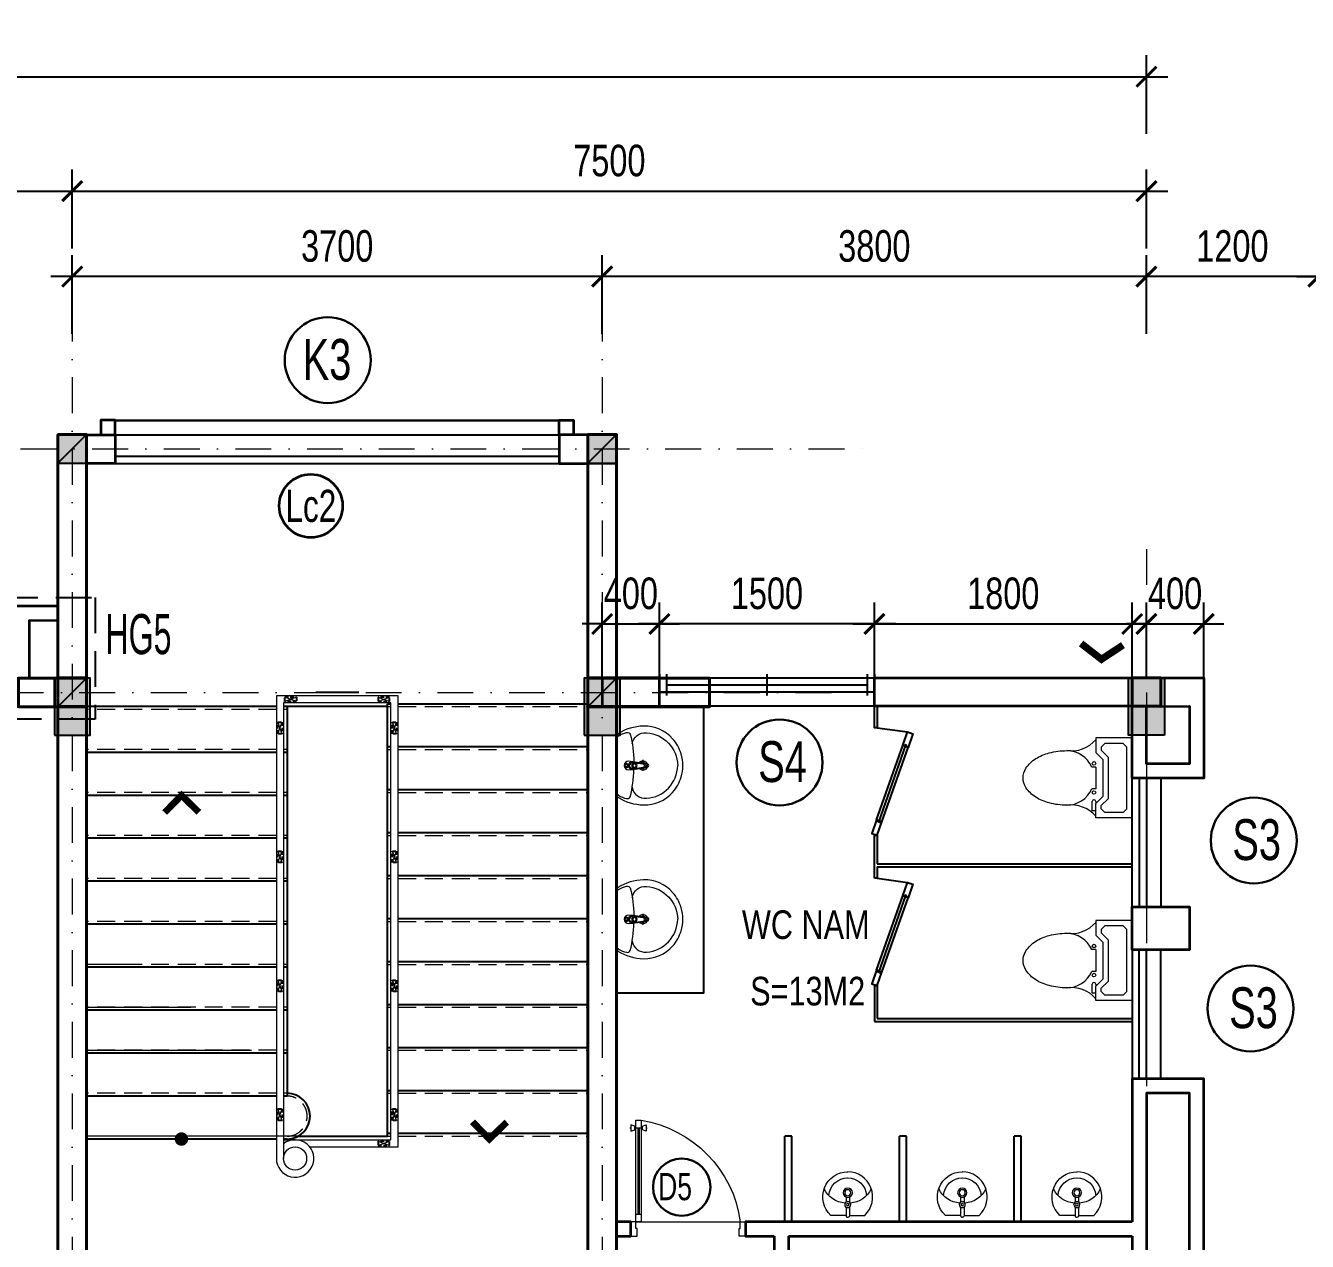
# Model space of a CAD drawing. Header units: millimetres. Extents: x -100655 to 42859, y -1392335 to 17856.
# Drawn here: x 29325 to 38273, y 9366 to 17856 of the extents above; entities that cross this region are included whole.
import ezdxf
from ezdxf.enums import TextEntityAlignment as Align

# ---------------------------------------------------------------- set-up
doc = ezdxf.new("R2010")
doc.units = ezdxf.units.MM
doc.header["$MEASUREMENT"] = 0
doc.linetypes.add('DASHDOT', pattern=[1, 0.5, -0.25, 0, -0.25])
doc.linetypes.add('HIDDEN', pattern=[0.375, 0.25, -0.125])
for name, color, linetype, lineweight in [('A-Door', 8, 'Continuous', 13), ('Chu thich-0.25', 21, 'Continuous', 35), ('Hatch Nhat-0.15', 8, 'Continuous', 9), ('Hatch-0.1', 8, 'Continuous', 13), ('kata_dim', 7, 'Continuous', 15), ('N THAY 0.25', 140, 'Continuous', 25), ('NET THAY', 7, 'Continuous', 20), ('S3', 2, 'Continuous', 25), ('S5', 1, 'Continuous', 35), ('Text-02', 7, 'Continuous', 25), ('Thiet-bi', 171, 'Continuous', 9), ('TRUC', 65, 'DASHDOT', 9), ('TUONG', 4, 'Continuous', 40), ('Vat lieu', 245, 'Continuous', 9)]:
    doc.layers.add(name, color=color, linetype=linetype, lineweight=lineweight)
for name, color, linetype in [('COT', 1, 'Continuous'), ('CUA-SO', 8, 'Continuous'), ('DIM', 7, 'Continuous'), ('GHICHU', 7, 'Continuous'), ('hat', 7, 'Continuous'), ('LAYERMANH', 8, 'Continuous'), ('NET MO', 254, 'Continuous'), ('Net-02', 8, 'Continuous'), ('NET03', 2, 'Continuous'), ('TBI', 3, 'Continuous')]:
    doc.layers.add(name, color=color, linetype=linetype)
doc.styles.add('CHU KT (APTIMA)', font='', dxfattribs={"width": 0.7})
doc.styles.add('HELVE-Re', font='')
doc.styles.add('VNI-A', font='', dxfattribs={"width": 0.8})
doc.styles.add('VNI-HELVE', font='', dxfattribs={"height": 200})
doc.styles.add('VNI-Helve-Condense', font='', dxfattribs={"width": 0.9, "height": 220})
doc.styles.get('CHU KT (APTIMA)').set_extended_font_data('VNI-Aptima')
doc.styles.get('HELVE-Re').set_extended_font_data('VNI-Helve')
doc.styles.get('VNI-A').set_extended_font_data('VNI-Avo')
doc.styles.get('VNI-HELVE').set_extended_font_data('VNI-Helve-Condense')
doc.styles.get('VNI-Helve-Condense').set_extended_font_data('VNI-Helve-Condense')
doc.dimstyles.new('Copy of D100', dxfattribs={"dimscale": 0, "dimtxt": 220, "dimasz": 140, "dimexe": 150, "dimexo": 0, "dimgap": 100, "dimtad": 1, "dimdec": 0, "dimzin": 0, "dimdsep": 46, "dimtxsty": 'VNI-Helve-Condense', "dimblk": 'ARCHTICK', "dimcen": 0.09, "dimdle": 150, "dimclrd": 35, "dimclre": 35, "dimclrt": 2, "dimadec": 0, "dimazin": 0, "dimtfac": 1, "dimtdec": 0, "dimtix": 1, "dimtmove": 2, "dimatfit": 3, "dimldrblk": 'ARCHTICK', "dimfxl": 1, "dimtolj": 1, "dimtzin": 0, "dimarcsym": 1})

# ---------------------------------------------------------------- blocks, each defined once
blk = doc.blocks.new('cot')
at = {"layer": 'COT', "linetype": 'ByBlock'}
h = blk.add_hatch(color=256, dxfattribs=at)
h.dxf.hatch_style = 1
h.paths.add_polyline_path([(1677596.1, -854405.3), (1677396.1, -854405.3), (1677396.1, -854605.3), (1677596.1, -854605.3)])
blk.add_lwpolyline([(1677396.1, -854405.3), (1677596.1, -854405.3), (1677596.1, -854605.3), (1677396.1, -854605.3)], close=True, dxfattribs=at)
blk = doc.blocks.new('NUOC0')
for p, q in [((279.4, 0), (-279.4, 0)), ((-279.4, 0), (-279.4, -254)), ((-215.9, -38.1), (-241.3, -63.5)), ((-241.3, -63.5), (-241.3, -190.5)), ((215.9, -38.1), (-215.9, -38.1)), ((241.3, -63.5), (215.9, -38.1)), ((241.3, -63.5), (241.3, -190.5)), ((279.4, 0), (279.4, -254)), ((-142.8, -165.1), (-193.6, -215.9)), ((142.8, -165.1), (-142.8, -165.1)), ((142.8, -165.1), (193.6, -215.9)), ((-279.4, -254), (-177.8, -254)), ((-241.3, -190.5), (-215.9, -215.9)), ((-215.9, -215.9), (-193.6, -215.9)), ((-127, -203.2), (-177.8, -254)), ((127, -203.2), (-127, -203.2)), ((-76.2, -254), (76.2, -254)), ((-76.2, -254), (-76.2, -282.6)), ((76.2, -254), (76.2, -282.6)), ((127, -203.2), (177.8, -254)), ((165.1, -254), (177.8, -254)), ((279.4, -254), (177.8, -254)), ((215.9, -215.9), (193.6, -215.9)), ((215.9, -215.9), (241.3, -190.5)), ((228.6, -254), (228.6, -279.4)), ((228.6, -279.4), (165.1, -279.4))]:
    blk.add_line(p, q)
blk.add_lwpolyline([(190.5, -457.2, -0.063415), (175, -579, -0.076468), (134.7, -672.7, -0.107136), (67.6, -741.6, -0.147373), (0, -762, -0.147373), (-67.6, -741.6, -0.107136), (-134.7, -672.7, -0.076468), (-175, -579, -0.063415), (-190.5, -457.2, -0.063415)], format="xyb")
for centre in [(-101.6, -266.7), (101.6, -266.7)]:
    blk.add_circle(centre, 12.7)
for centre, radius, start, end in [((-416.9, -426.2), 228.5, 352.20108, 48.91101), ((165.1, -266.7), 12.7, 90, 270), ((416.9, -426.2), 228.5, 131.08899, 187.79892), ((0, -457.2), 190.5, 113.57818, 180), ((0, -457.2), 190.5, 0, 66.42182)]:
    blk.add_arc(centre, radius, start, end)
blk = doc.blocks.new('A$C3D6C2CD6')
at = {"layer": 'NET MO'}
for p, q in [((0, 249.1), (29.3, 37.7)), ((658.7, 238), (120.8, 48.7)), ((642.7, 253.6), (123.6, 70.9)), ((655.9, 215.9), (136.9, 33.2))]:
    blk.add_line(p, q, dxfattribs=at)
for points in [[(647.6, 239.4), (642.7, 253.6), (737, 286.8), (750.3, 249.1), (655.9, 215.9), (651, 230), (660.4, 233.3), (657.1, 242.8), (647.6, 239.4)], [(128.6, 56.8), (123.6, 70.9), (29.3, 37.7), (42.5, 0), (136.9, 33.2), (131.9, 47.3), (122.5, 44), (119.1, 53.5), (128.6, 56.8)]]:
    blk.add_lwpolyline(points, dxfattribs=at)
blk = doc.blocks.new('dnb')
at = {"layer": 'Vat lieu', "linetype": 'Continuous'}
for points in [[(-11.9, -71.5), (-11.9, -9.7, -0.414214), (-2.2, 0), (0, 0)], [(11.9, -71.5), (11.9, -9.7, 0.414214), (2.2, 0), (0, 0)], [(-11.9, -13.2), (-118.5, -13.2, 0.676244), (0.8, -318.3, 0.676244)], [(11.9, -13.2), (118.5, -13.2, -0.676244), (-0.8, -318.3, -0.676244)], [(-11.9, -141.5), (-11.9, -105.7, -0.414214)], [(11.9, -141.5), (11.9, -105.7, 0.414214)]]:
    blk.add_lwpolyline(points, format="xyb", dxfattribs=at)
for centre, radius in [((0, -88.6), 20.8), ((0, -88.6), 9.16), ((0, -171.7), 32.5), ((0, -171.7), 20.8)]:
    blk.add_circle(centre, radius, dxfattribs=at)
for centre, radius, start, end in [((-6, -272.4), 173.8, 93.95905, 155.00945), ((2.3, -141.8), 134.5, 184.52098, 269.50615), ((-2.3, -141.8), 134.5, 270.49385, 355.47902), ((6, -272.4), 173.8, 24.99055, 86.04095)]:
    blk.add_arc(centre, radius, start, end, dxfattribs=at)
blk = doc.blocks.new('TF0995P')
at = {"layer": 'Vat lieu'}
for p, q in [((-0.039, -0.1831), (-0.0165, -0.1831)), ((0.0172, -0.1831), (0.0378, -0.1831))]:
    blk.add_line(p, q, dxfattribs=at)
blk.add_lwpolyline([(0, 0), (0.2108, 0), (0.2216, -0.0082, -0.132514), (0.2752, -0.1894, -0.220557), (0.1872, -0.3916, -0.106796), (0.081, -0.4514, -0.073183), (0, -0.464, -0.073183), (-0.081, -0.4514, -0.106796), (-0.1872, -0.3916, -0.220557), (-0.2752, -0.1894, -0.132514), (-0.2216, -0.0082), (-0.2108, 0)], format="xyb", close=True, dxfattribs=at)
for points in [[(-0.1917, -0.0036, 0.205194), (-0.208, -0.0145, 0.09486), (-0.2307, -0.0698, 0.321316), (-0.2189, -0.0961, 0.050737), (-0.0255, -0.1219, 13.255667)], [(-0.0117, -0.2073), (-0.0137, -0.1953, -0.090943), (-0.0157, -0.189), (-0.0217, -0.1474), (-0.0267, -0.1144), (-0.0298, -0.083, -0.413838), (0.0003, -0.0535, -0.413838), (0.0305, -0.083), (0.0273, -0.1144), (0.0223, -0.1474), (0.0163, -0.189, -0.090943), (0.0143, -0.1953), (0.0123, -0.2073, -0.482882)], [(0.0273, -0.1144, 0.462811), (0.0003, -0.0834, 0.462811), (-0.0267, -0.1144)], [(0.1917, -0.0036, -0.205194), (0.208, -0.0145, -0.09486), (0.2307, -0.0698, -0.321316), (0.2189, -0.0961, -0.050572), (0.0262, -0.1219, -13.255667)], [(-0.1522, -0.1095, 0.396389), (-0.2289, -0.2094, 0.390675), (0, -0.427, 1.709543)], [(-0.0217, -0.1124, -0.414214), (0.0003, -0.0914, -0.685598)], [(-0.0217, -0.1124), (-0.0117, -0.186, 0.389882), (0.0003, -0.196, 1.391857)], [(0.1522, -0.1095, -0.396389), (0.2289, -0.2094, -0.390675), (0, -0.427, -1.709543)], [(0.0223, -0.1124, 0.414214), (0.0003, -0.0914, 0.685598)], [(0.0223, -0.1124), (0.0123, -0.186, -0.389882), (0.0003, -0.196, -1.391857)], [(-0.0137, -0.1953, 0.245866), (0.0003, -0.205, 0.245866), (0.0143, -0.1953)], [(0.0123, -0.2073, -0.389882), (0.0003, -0.2173, -0.230616), (-0.009, -0.2133, -0.146126), (-0.0117, -0.2073)], [(0.0123, -0.2073), (0.0113, -0.2148, -0.409667), (0.0003, -0.2248, -0.409667), (-0.0107, -0.2148), (-0.0117, -0.2073)]]:
    blk.add_lwpolyline(points, format="xyb", dxfattribs=at)
for centre, radius in [((0.0003, -0.0689), 0.0143), ((0.0003, -0.0689), 0.0089), ((0.0003, -0.1254), 0.019), ((0.0003, -0.1254), 0.012)]:
    blk.add_circle(centre, radius, dxfattribs=at)
for radius, start, end in [(0.0329, 126.91451, 252.00147), (0.0227, 142.14028, 238.44165), (0.0329, 291.53377, 49.44942), (0.0227, 307.85846, 31.18985)]:
    blk.add_arc((-0.0006, -0.1831), radius, start, end, dxfattribs=at)
blk = doc.blocks.new('_ArchTick')
at = {"color": 0, "linetype": 'ByBlock', "const_width": 0.15}
blk.add_lwpolyline([(-0.5, -0.5), (0.5, 0.5)], dxfattribs=at)
blk = doc.blocks.new('*D101')
at = {"layer": 'DEFPOINTS', "color": 0, "ltscale": 200, "transparency": 16777216}
for p in [(37550, 13677.7), (37150, 13302.6), (37550, 13302.6)]:
    blk.add_point(p, dxfattribs=at)
at = {"layer": 'kata_dim', "color": 35, "lineweight": -2, "ltscale": 200, "transparency": 16777216}
for p, q in [((37150, 13302.6), (37150, 13827.7)), ((37550, 13302.6), (37550, 13827.7)), ((37150, 13677.7), (37010, 13677.7)), ((37150, 13677.7), (37550, 13677.7)), ((37550, 13677.7), (37690, 13677.7))]:
    blk.add_line(p, q, dxfattribs=at)
at = {"layer": 'kata_dim', "color": 35, "lineweight": -2, "ltscale": 200, "transparency": 16777216, "xscale": 140, "yscale": 140, "zscale": 140}
blk.add_blockref('_ArchTick', (37150, 13677.7), dxfattribs=at)
at = {"layer": 'kata_dim', "color": 35, "lineweight": -2, "ltscale": 200, "transparency": 16777216, "xscale": 140, "yscale": 140, "zscale": 140, "rotation": 180}
blk.add_blockref('_ArchTick', (37550, 13677.7), dxfattribs=at)
at = {"layer": 'kata_dim', "color": 2, "ltscale": 200, "transparency": 16777216, "insert": (37350, 13890.1), "char_height": 220, "attachment_point": 5, "style": 'VNI-Helve-Condense'}
blk.add_mtext('\\A1;400', dxfattribs=at)
blk = doc.blocks.new('*D102')
at = {"layer": 'DEFPOINTS', "color": 0, "ltscale": 200, "transparency": 16777216}
for p in [(33750, 13677.7), (33350, 13300), (33750, 13300)]:
    blk.add_point(p, dxfattribs=at)
at = {"layer": 'kata_dim', "color": 35, "lineweight": -2, "ltscale": 200, "transparency": 16777216}
for p, q in [((33350, 13300), (33350, 13827.7)), ((33750, 13300), (33750, 13827.7)), ((33350, 13677.7), (33210, 13677.7)), ((33350, 13677.7), (33750, 13677.7)), ((33750, 13677.7), (33890, 13677.7))]:
    blk.add_line(p, q, dxfattribs=at)
at = {"layer": 'kata_dim', "color": 35, "lineweight": -2, "ltscale": 200, "transparency": 16777216, "xscale": 140, "yscale": 140, "zscale": 140}
blk.add_blockref('_ArchTick', (33350, 13677.7), dxfattribs=at)
at = {"layer": 'kata_dim', "color": 35, "lineweight": -2, "ltscale": 200, "transparency": 16777216, "xscale": 140, "yscale": 140, "zscale": 140, "rotation": 180}
blk.add_blockref('_ArchTick', (33750, 13677.7), dxfattribs=at)
at = {"layer": 'kata_dim', "color": 2, "ltscale": 200, "transparency": 16777216, "insert": (33550, 13890.1), "char_height": 220, "attachment_point": 5, "style": 'VNI-Helve-Condense'}
blk.add_mtext('\\A1;400', dxfattribs=at)
blk = doc.blocks.new('*D103')
at = {"layer": 'DEFPOINTS', "color": 0, "ltscale": 200, "transparency": 16777216}
for p in [(37050, 13677.7), (35250, 13300), (37050, 13302.6)]:
    blk.add_point(p, dxfattribs=at)
at = {"layer": 'kata_dim', "color": 35, "lineweight": -2, "ltscale": 200, "transparency": 16777216}
for p, q in [((35250, 13300), (35250, 13827.7)), ((37050, 13302.6), (37050, 13827.7)), ((35100, 13677.7), (37200, 13677.7))]:
    blk.add_line(p, q, dxfattribs=at)
at = {"layer": 'kata_dim', "color": 35, "lineweight": -2, "ltscale": 200, "transparency": 16777216, "xscale": 140, "yscale": 140, "zscale": 140, "rotation": 180}
blk.add_blockref('_ArchTick', (35250, 13677.7), dxfattribs=at)
at = {"layer": 'kata_dim', "color": 35, "lineweight": -2, "ltscale": 200, "transparency": 16777216, "xscale": 140, "yscale": 140, "zscale": 140}
blk.add_blockref('_ArchTick', (37050, 13677.7), dxfattribs=at)
at = {"layer": 'kata_dim', "color": 2, "ltscale": 200, "transparency": 16777216, "insert": (36150, 13890.1), "char_height": 220, "attachment_point": 5, "style": 'VNI-Helve-Condense'}
blk.add_mtext('\\A1;1800', dxfattribs=at)
blk = doc.blocks.new('*D104')
at = {"layer": 'DEFPOINTS', "color": 0, "ltscale": 200, "transparency": 16777216}
for p in [(33750, 13677.7), (33750, 13300), (35250, 13300)]:
    blk.add_point(p, dxfattribs=at)
at = {"layer": 'kata_dim', "color": 35, "lineweight": -2, "ltscale": 200, "transparency": 16777216}
for p, q in [((33750, 13300), (33750, 13827.7)), ((35250, 13300), (35250, 13827.7)), ((35400, 13677.7), (33600, 13677.7))]:
    blk.add_line(p, q, dxfattribs=at)
at = {"layer": 'kata_dim', "color": 35, "lineweight": -2, "ltscale": 200, "transparency": 16777216, "xscale": 140, "yscale": 140, "zscale": 140, "rotation": 180}
blk.add_blockref('_ArchTick', (33750, 13677.7), dxfattribs=at)
at = {"layer": 'kata_dim', "color": 35, "lineweight": -2, "ltscale": 200, "transparency": 16777216, "xscale": 140, "yscale": 140, "zscale": 140}
blk.add_blockref('_ArchTick', (35250, 13677.7), dxfattribs=at)
at = {"layer": 'kata_dim', "color": 2, "ltscale": 200, "transparency": 16777216, "insert": (34500, 13890.1), "char_height": 220, "attachment_point": 5, "style": 'VNI-Helve-Condense'}
blk.add_mtext('\\A1;1500', dxfattribs=at)
blk = doc.blocks.new('KH-CUA')
at = {"layer": 'Chu thich-0.25'}
blk.add_circle((0, 0), 275, dxfattribs=at)
at = {"color": 7, "style": 'CHU KT (APTIMA)'}
blk.add_attdef('D2', text='', height=230, dxfattribs=at).set_placement((0, 0), align=Align.MIDDLE_CENTER)
blk = doc.blocks.new('cot1-2')
at = {"layer": 'COT', "ltscale": 2}
blk.add_hatch(color=256, dxfattribs=at).paths.add_polyline_path([(-1, -1), (1, -1), (1, 1), (-1, 1)])
blk.add_lwpolyline([(-1, -1), (1, -1), (1, 1), (-1, 1)], close=True, dxfattribs=at)
at = {"layer": 'COT', "ltscale": 2, "flags": 128}
blk.add_lwpolyline([(-1, -1), (1, 1)], dxfattribs=at)
blk = doc.blocks.new('*D128')
at = {"layer": 'DEFPOINTS', "color": 0, "ltscale": 200, "transparency": 16777216}
for p in [(39550, 16103.5), (38350, 15432.5), (39550, 15432.5)]:
    blk.add_point(p, dxfattribs=at)
at = {"layer": 'kata_dim', "color": 35, "lineweight": -2, "ltscale": 200, "transparency": 16777216}
for p, q in [((38350, 15703.5), (38350, 16253.5)), ((39550, 15703.5), (39550, 16253.5)), ((38200, 16103.5), (39700, 16103.5))]:
    blk.add_line(p, q, dxfattribs=at)
at = {"layer": 'kata_dim', "color": 35, "lineweight": -2, "ltscale": 200, "transparency": 16777216, "xscale": 140, "yscale": 140, "zscale": 140, "rotation": 180}
blk.add_blockref('_ArchTick', (38350, 16103.5), dxfattribs=at)
at = {"layer": 'kata_dim', "color": 35, "lineweight": -2, "ltscale": 200, "transparency": 16777216, "xscale": 140, "yscale": 140, "zscale": 140}
blk.add_blockref('_ArchTick', (39550, 16103.5), dxfattribs=at)
at = {"layer": 'kata_dim', "color": 2, "ltscale": 200, "transparency": 16777216, "insert": (38950, 16315.8), "char_height": 220, "attachment_point": 5, "style": 'VNI-Helve-Condense'}
blk.add_mtext('\\A1;1200', dxfattribs=at)
blk = doc.blocks.new('*D129')
at = {"layer": 'DEFPOINTS', "color": 0, "ltscale": 200, "transparency": 16777216}
for p in [(37150, 16103.5), (37150, 15432.5), (38350, 15432.5)]:
    blk.add_point(p, dxfattribs=at)
at = {"layer": 'kata_dim', "color": 35, "lineweight": -2, "ltscale": 200, "transparency": 16777216}
for p, q in [((37150, 15703.5), (37150, 16253.5)), ((38350, 15703.5), (38350, 16253.5)), ((38500, 16103.5), (37000, 16103.5))]:
    blk.add_line(p, q, dxfattribs=at)
at = {"layer": 'kata_dim', "color": 35, "lineweight": -2, "ltscale": 200, "transparency": 16777216, "xscale": 140, "yscale": 140, "zscale": 140, "rotation": 180}
blk.add_blockref('_ArchTick', (37150, 16103.5), dxfattribs=at)
at = {"layer": 'kata_dim', "color": 35, "lineweight": -2, "ltscale": 200, "transparency": 16777216, "xscale": 140, "yscale": 140, "zscale": 140}
blk.add_blockref('_ArchTick', (38350, 16103.5), dxfattribs=at)
at = {"layer": 'kata_dim', "color": 2, "ltscale": 200, "transparency": 16777216, "insert": (37750, 16315.8), "char_height": 220, "attachment_point": 5, "style": 'VNI-Helve-Condense'}
blk.add_mtext('\\A1;1200', dxfattribs=at)
blk = doc.blocks.new('*D130')
at = {"layer": 'DEFPOINTS', "color": 0, "ltscale": 200, "transparency": 16777216}
for p in [(-3950, 17499.1), (37150, 17499.1), (37150, 16700)]:
    blk.add_point(p, dxfattribs=at)
at = {"layer": 'kata_dim', "color": 35, "lineweight": -2, "ltscale": 200, "transparency": 16777216}
for p, q in [((-3950, 17499.1), (-3950, 17649.1)), ((37150, 17099.1), (37150, 17649.1)), ((-4100, 17499.1), (37300, 17499.1))]:
    blk.add_line(p, q, dxfattribs=at)
at = {"layer": 'kata_dim', "color": 35, "lineweight": -2, "ltscale": 200, "transparency": 16777216, "xscale": 140, "yscale": 140, "zscale": 140, "rotation": 180}
blk.add_blockref('_ArchTick', (-3950, 17499.1), dxfattribs=at)
at = {"layer": 'kata_dim', "color": 35, "lineweight": -2, "ltscale": 200, "transparency": 16777216, "xscale": 140, "yscale": 140, "zscale": 140}
blk.add_blockref('_ArchTick', (37150, 17499.1), dxfattribs=at)
at = {"layer": 'kata_dim', "color": 2, "ltscale": 200, "transparency": 16777216, "insert": (16600, 17711.4), "char_height": 220, "attachment_point": 5, "style": 'VNI-Helve-Condense'}
blk.add_mtext('\\A1;41100', dxfattribs=at)
blk = doc.blocks.new('*D131')
at = {"layer": 'DEFPOINTS', "color": 0, "ltscale": 200, "transparency": 16777216}
for p in [(29650, 16103.5), (29650, 15432.5), (33350, 15432.5)]:
    blk.add_point(p, dxfattribs=at)
at = {"layer": 'kata_dim', "color": 35, "lineweight": -2, "ltscale": 200, "transparency": 16777216}
for p, q in [((29650, 15703.5), (29650, 16253.5)), ((33350, 15703.5), (33350, 16253.5)), ((33500, 16103.5), (29500, 16103.5))]:
    blk.add_line(p, q, dxfattribs=at)
at = {"layer": 'kata_dim', "color": 35, "lineweight": -2, "ltscale": 200, "transparency": 16777216, "xscale": 140, "yscale": 140, "zscale": 140, "rotation": 180}
blk.add_blockref('_ArchTick', (29650, 16103.5), dxfattribs=at)
at = {"layer": 'kata_dim', "color": 35, "lineweight": -2, "ltscale": 200, "transparency": 16777216, "xscale": 140, "yscale": 140, "zscale": 140}
blk.add_blockref('_ArchTick', (33350, 16103.5), dxfattribs=at)
at = {"layer": 'kata_dim', "color": 2, "ltscale": 200, "transparency": 16777216, "insert": (31500, 16315.8), "char_height": 220, "attachment_point": 5, "style": 'VNI-Helve-Condense'}
blk.add_mtext('\\A1;3700', dxfattribs=at)
blk = doc.blocks.new('*D132')
at = {"layer": 'DEFPOINTS', "color": 0, "ltscale": 200, "transparency": 16777216}
for p in [(33350, 16103.5), (33350, 15432.5), (37150, 15432.5)]:
    blk.add_point(p, dxfattribs=at)
at = {"layer": 'kata_dim', "color": 35, "lineweight": -2, "ltscale": 200, "transparency": 16777216}
for p, q in [((33350, 15703.5), (33350, 16253.5)), ((37150, 15703.5), (37150, 16253.5)), ((37300, 16103.5), (33200, 16103.5))]:
    blk.add_line(p, q, dxfattribs=at)
at = {"layer": 'kata_dim', "color": 35, "lineweight": -2, "ltscale": 200, "transparency": 16777216, "xscale": 140, "yscale": 140, "zscale": 140, "rotation": 180}
blk.add_blockref('_ArchTick', (33350, 16103.5), dxfattribs=at)
at = {"layer": 'kata_dim', "color": 35, "lineweight": -2, "ltscale": 200, "transparency": 16777216, "xscale": 140, "yscale": 140, "zscale": 140}
blk.add_blockref('_ArchTick', (37150, 16103.5), dxfattribs=at)
at = {"layer": 'kata_dim', "color": 2, "ltscale": 200, "transparency": 16777216, "insert": (35250, 16315.8), "char_height": 220, "attachment_point": 5, "style": 'VNI-Helve-Condense'}
blk.add_mtext('\\A1;3800', dxfattribs=at)
blk = doc.blocks.new('*D135')
at = {"layer": 'DEFPOINTS', "color": 0, "ltscale": 200, "transparency": 16777216}
for p in [(37150, 16700), (29650, 15855), (37150, 15855)]:
    blk.add_point(p, dxfattribs=at)
at = {"layer": 'kata_dim', "color": 35, "lineweight": -2, "ltscale": 200, "transparency": 16777216}
for p, q in [((29650, 16300), (29650, 16850)), ((37150, 16300), (37150, 16850)), ((29500, 16700), (37300, 16700))]:
    blk.add_line(p, q, dxfattribs=at)
at = {"layer": 'kata_dim', "color": 35, "lineweight": -2, "ltscale": 200, "transparency": 16777216, "xscale": 140, "yscale": 140, "zscale": 140, "rotation": 180}
blk.add_blockref('_ArchTick', (29650, 16700), dxfattribs=at)
at = {"layer": 'kata_dim', "color": 35, "lineweight": -2, "ltscale": 200, "transparency": 16777216, "xscale": 140, "yscale": 140, "zscale": 140}
blk.add_blockref('_ArchTick', (37150, 16700), dxfattribs=at)
at = {"layer": 'kata_dim', "color": 2, "ltscale": 200, "transparency": 16777216, "insert": (33400, 16912.4), "char_height": 220, "attachment_point": 5, "style": 'VNI-Helve-Condense'}
blk.add_mtext('\\A1;7500', dxfattribs=at)
blk = doc.blocks.new('*D136')
at = {"layer": 'DEFPOINTS', "color": 0, "ltscale": 200, "transparency": 16777216}
for p in [(29650, 16700), (22450, 15855), (29650, 15855)]:
    blk.add_point(p, dxfattribs=at)
at = {"layer": 'kata_dim', "color": 35, "lineweight": -2, "ltscale": 200, "transparency": 16777216}
for p, q in [((22450, 16300), (22450, 16850)), ((29650, 16300), (29650, 16850)), ((22300, 16700), (29800, 16700))]:
    blk.add_line(p, q, dxfattribs=at)
at = {"layer": 'kata_dim', "color": 35, "lineweight": -2, "ltscale": 200, "transparency": 16777216, "xscale": 140, "yscale": 140, "zscale": 140, "rotation": 180}
blk.add_blockref('_ArchTick', (22450, 16700), dxfattribs=at)
at = {"layer": 'kata_dim', "color": 35, "lineweight": -2, "ltscale": 200, "transparency": 16777216, "xscale": 140, "yscale": 140, "zscale": 140}
blk.add_blockref('_ArchTick', (29650, 16700), dxfattribs=at)
at = {"layer": 'kata_dim', "color": 2, "ltscale": 200, "transparency": 16777216, "insert": (26050, 16912.4), "char_height": 220, "attachment_point": 5, "style": 'VNI-Helve-Condense'}
blk.add_mtext('\\A1;7200', dxfattribs=at)

msp = doc.modelspace()

# ---------------------------------------------------------------- hatches: boundary and pattern name
at = {"layer": 'hat', "ltscale": 200}
h = msp.add_hatch(color=256, dxfattribs=at)
h.dxf.hatch_style = 1
h.paths.add_polyline_path([(29550, 13300.9), (29750, 13300.9), (29750, 13100.9), (29550, 13100.9)])
h = msp.add_hatch(color=256, dxfattribs=at)
h.dxf.hatch_style = 1
h.paths.add_polyline_path([(29750, 13300.9), (29550, 13300.9), (29550, 13100.9), (29750, 13100.9)])
h = msp.add_hatch(color=256, dxfattribs=at)
h.dxf.hatch_style = 1
h.paths.add_polyline_path([(33250, 13302.6), (33450, 13302.6), (33450, 13102.6), (33250, 13102.6)])
h = msp.add_hatch(color=256, dxfattribs=at)
h.dxf.hatch_style = 1
h.paths.add_polyline_path([(33250, 13300.9), (33450, 13300.9), (33450, 13100.9), (33250, 13100.9)])
h = msp.add_hatch(color=256, dxfattribs=at)
h.dxf.hatch_style = 1
h.paths.add_polyline_path([(37050, 13302.6), (37250, 13302.6), (37250, 13102.6), (37050, 13102.6)])
h = msp.add_hatch(color=256, dxfattribs=at)
h.dxf.hatch_style = 1
h.paths.add_polyline_path([(37250, 13302.6), (37050, 13302.6), (37050, 13102.6), (37250, 13102.6)])
h = msp.add_hatch(color=256, dxfattribs=at)
h.dxf.hatch_style = 1
h.paths.add_polyline_path([(37050, 13302.6), (37250, 13302.6), (37250, 13102.6), (37050, 13102.6)])
h = msp.add_hatch(color=256, dxfattribs=at)
h.dxf.hatch_style = 1
h.paths.add_polyline_path([(37250, 13302.6), (37050, 13302.6), (37050, 13102.6), (37250, 13102.6)])
at = {"layer": 'Hatch Nhat-0.15'}
h = msp.add_hatch(color=256, dxfattribs=at)
h.dxf.hatch_style = 1
h.paths.add_polyline_path([(29625, 12900.1), (29525, 12900.1), (29525, 13200), (29625, 13200)])
h.paths.add_polyline_path([(29775, 12900.1), (29625, 12900.1), (29625, 13200), (29775, 13200)])
h.paths.add_polyline_path([(29775, 13200), (29625, 13200), (29625, 13300.1), (29775, 13300.1)])
h.paths.add_polyline_path([(29625, 13200), (29525, 13200), (29525, 13300.1), (29625, 13300.1)])
h = msp.add_hatch(color=256, dxfattribs=at)
h.dxf.hatch_style = 1
h.paths.add_polyline_path([(33325, 12900.1), (33225, 12900.1), (33225, 13200), (33325, 13200)])
h.paths.add_polyline_path([(33475, 12900.1), (33325, 12900.1), (33325, 13200), (33475, 13200)])
h.paths.add_polyline_path([(33475, 13200), (33325, 13200), (33325, 13300.1), (33475, 13300.1)])
h.paths.add_polyline_path([(33325, 13200), (33225, 13200), (33225, 13300.1), (33325, 13300.1)])
h = msp.add_hatch(color=256, dxfattribs=at)
h.dxf.hatch_style = 1
h.paths.add_polyline_path([(37175, 12900.1), (37275, 12900.1), (37275, 13200), (37175, 13200)])
h.paths.add_polyline_path([(37025, 12900.1), (37175, 12900.1), (37175, 13200), (37025, 13200)])
h.paths.add_polyline_path([(37025, 13200), (37175, 13200), (37175, 13300.1), (37025, 13300.1)])
h.paths.add_polyline_path([(37175, 13200), (37275, 13200), (37275, 13300.1), (37175, 13300.1)])

# ---------------------------------------------------------------- linework, layer by layer
at = {"layer": 'A-Door', "extrusion": (7.34788e-32, 1e-16, -1)}
for p, q in [((33585.9, 10158.1), (33621.8, 10158.1)), ((33585.9, 10158.1), (33621.8, 10158.1)), ((33599.4, 10158.1), (33599.4, 9555.6)), ((33599.4, 10158.1), (33599.4, 9555.6)), ((33608.3, 10158.1), (33608.3, 9555.6)), ((33608.3, 10158.1), (33608.3, 9555.6)), ((33585.9, 9555.6), (33621.8, 9555.6)), ((33585.9, 9555.6), (33621.8, 9555.6)), ((33585.9, 9501.7), (34314.1, 9501.7)), ((33585.9, 9501.7), (34314.1, 9501.7))]:
    msp.add_line(p, q, dxfattribs=at)
at = {"layer": 'A-Door'}
msp.add_line((33550, 9501.7), (33550, 9401.7), dxfattribs=at)
msp.add_line((33550, 9501.7), (33550, 9401.7), dxfattribs=at)
at = {"layer": 'A-Door', "extrusion": (7.34788e-32, 1e-16, -1)}
for points in [[(-33585.9, 9501.7), (-33585.9, 10211.9), (-33621.8, 10211.9), (-33621.8, 9501.7)], [(-33585.9, 9501.7), (-33585.9, 10211.9), (-33621.8, 10211.9), (-33621.8, 9501.7)], [(-33576.9, 10144.6), (-33576.9, 10171.6), (-33550, 10180.5), (-33550, 10135.7)], [(-33576.9, 10144.6), (-33576.9, 10171.6), (-33550, 10180.5), (-33550, 10135.7)], [(-33630.8, 10144.6), (-33630.8, 10171.6), (-33657.7, 10180.5), (-33657.7, 10135.7)], [(-33630.8, 10144.6), (-33630.8, 10171.6), (-33657.7, 10180.5), (-33657.7, 10135.7)], [(-33550, 9501.7), (-33550, 9401.7), (-33594.9, 9401.7), (-33594.9, 9456.9), (-33585.9, 9456.9), (-33585.9, 9501.7)], [(-33550, 9501.7), (-33550, 9401.7), (-33594.9, 9401.7), (-33594.9, 9456.9), (-33585.9, 9456.9), (-33585.9, 9501.7)], [(-34350, 9501.7), (-34350, 9401.7), (-34305.1, 9401.7), (-34305.1, 9456.9), (-34314.1, 9456.9), (-34314.1, 9501.7)], [(-34350, 9501.7), (-34350, 9401.7), (-34305.1, 9401.7), (-34305.1, 9456.9), (-34314.1, 9456.9), (-34314.1, 9501.7)]]:
    msp.add_lwpolyline(points, close=True, dxfattribs=at)
for points in [[(-33582.1, 10167.1), (-33576.9, 10167.1)], [(-33582.1, 10167.1), (-33576.9, 10167.1)], [(-33582.1, 10149.1), (-33576.9, 10149.1)], [(-33582.1, 10149.1), (-33576.9, 10149.1)], [(-33625.6, 10167.1), (-33630.8, 10167.1)], [(-33625.6, 10167.1), (-33630.8, 10167.1)], [(-33625.6, 10149.1), (-33630.8, 10149.1)], [(-33625.6, 10149.1), (-33630.8, 10149.1)]]:
    msp.add_lwpolyline(points, dxfattribs=at)
for centre, radius, start, end in [((-33490.8, 9391.8), 830.6, 99.0716, 172.39062), ((-33490.8, 9391.8), 830.6, 99.0716, 172.39062), ((-33553.4, 10158.1), 5.61, 306.8699, 53.1301), ((-33553.4, 10158.1), 5.61, 306.8699, 53.1301), ((-33639.7, 10158.1), 58.3, 337.38014, 22.61986), ((-33639.7, 10158.1), 58.3, 337.38014, 22.61986), ((-33567.9, 10158.1), 58.3, 157.38014, 202.61986), ((-33567.9, 10158.1), 58.3, 157.38014, 202.61986), ((-33654.3, 10158.1), 5.61, 126.8699, 233.1301), ((-33654.3, 10158.1), 5.61, 126.8699, 233.1301)]:
    msp.add_arc(centre, radius, start, end, dxfattribs=at)
at = {"layer": 'Chu thich-0.25'}
for points in [[(36835.5, 13431.2, 0, 0, 0), (36835.5, 13431.2, 50, 50, 0), (36693.4, 13541.3, 50, 50, 0), (36835.5, 13431.2, 50, 50, 0), (36985.7, 13530, 0, 0, 0)], [(30412.8, 12480.9, 0, 0, 0), (30412.8, 13380.9, 0, 0, 0), (32562.4, 13380.9, 0, 0, 0), (32562.4, 10080.9, 46.9, 46.9, 0), (32683.8, 10199.1, 46.9, 46.9, 0), (32562.4, 10080.9, 46.9, 46.9, 0), (32444.5, 10201.2, 0, 0, 0)], [(30412.4, 10083.9, 0, 0, 0), (30412.8, 12480.9, 46.9, 46.9, 0), (30534.2, 12362.7, 46.9, 46.9, 0), (30412.8, 12480.9, 46.9, 46.9, 0), (30294.9, 12360.6, 0, 0, 0)]]:
    msp.add_lwpolyline(points, format="xyseb", dxfattribs=at)
at = {"layer": 'CUA-SO', "linetype": 'ByBlock'}
msp.add_line((31650, 13200), (31350, 13200), dxfattribs=at)
at = {"layer": 'DIM', "const_width": 46.9, "flags": 128}
msp.add_lwpolyline([(30388.9, 10080.9, 1), (30435.8, 10080.9, 1)], format="xyb", close=True, dxfattribs=at)
at = {"layer": 'Hatch Nhat-0.15', "linetype": 'HIDDEN', "ltscale": 500}
for p, q in [((31075, 13080.9), (29750, 13080.9)), ((31150, 13080.9), (31125, 13080.9)), ((31850, 13100.9), (31875, 13100.9)), ((31925, 13100.9), (33250, 13100.9)), ((31075, 12800.9), (29750, 12800.9)), ((31150, 12800.9), (31125, 12800.9)), ((31850, 12800.9), (31875, 12800.9)), ((31925, 12800.9), (33250, 12800.9)), ((31075, 12500.9), (29750, 12500.9)), ((31150, 12500.9), (31125, 12500.9)), ((31850, 12500.9), (31875, 12500.9)), ((31925, 12500.9), (33250, 12500.9)), ((31075, 12200.9), (29750, 12200.9)), ((31150, 12200.9), (31125, 12200.9)), ((31850, 12200.9), (31875, 12200.9)), ((31925, 12200.9), (33250, 12200.9)), ((31075, 11900.9), (29750, 11900.9)), ((31150, 11900.9), (31125, 11900.9)), ((31850, 11900.9), (31875, 11900.9)), ((31925, 11900.9), (33250, 11900.9)), ((31075, 11600.9), (29750, 11600.9)), ((31150, 11600.9), (31125, 11600.9)), ((31850, 11600.9), (31875, 11600.9)), ((31925, 11600.9), (33250, 11600.9)), ((31075, 11300.9), (29750, 11300.9)), ((31150, 11300.9), (31125, 11300.9)), ((31850, 11300.9), (31875, 11300.9)), ((31925, 11300.9), (33250, 11300.9)), ((31075, 11000.9), (29750, 11000.9)), ((31150, 11000.9), (31125, 11000.9)), ((31850, 11000.9), (31875, 11000.9)), ((31925, 11000.9), (33250, 11000.9)), ((31075, 10700.9), (29750, 10700.9)), ((31150, 10700.9), (31125, 10700.9)), ((31850, 10700.9), (31875, 10700.9)), ((31925, 10700.9), (33250, 10700.9)), ((31075, 10400.9), (29750, 10400.9)), ((31150, 10400.9), (31125, 10400.9)), ((31850, 10400.9), (31875, 10400.9)), ((31925, 10400.9), (33250, 10400.9)), ((31075, 10100.9), (29750, 10100.9)), ((31150, 10100.9), (31125, 10100.9)), ((31850, 10100.9), (31875, 10100.9)), ((31925, 10100.9), (33250, 10100.9))]:
    msp.add_line(p, q, dxfattribs=at)
msp.add_arc((31150, 10240.9), 140, 270, 90, dxfattribs=at)
at = {"layer": 'Hatch-0.1', "linetype": 'Continuous'}
for p, q in [((31215, 13165.9), (31135, 13135.9)), ((31215, 13135.9, 1.5), (31135, 13165.9, 1.5)), ((31785, 13165.9), (31865, 13135.9)), ((31785, 13135.9, 1.5), (31865, 13165.9, 1.5)), ((31115, 12910.9, -1.5), (31085, 12990.9, -1.5)), ((31085, 12910.9), (31115, 12990.9)), ((31915, 12910.9, -1.5), (31885, 12990.9, -1.5)), ((31885, 12910.9), (31915, 12990.9)), ((31115, 12010.9, -1.5), (31085, 12090.9, -1.5)), ((31085, 12010.9), (31115, 12090.9)), ((31915, 12010.9, -1.5), (31885, 12090.9, -1.5)), ((31885, 12010.9), (31915, 12090.9)), ((31115, 11110.9, -1.5), (31085, 11190.9, -1.5)), ((31085, 11110.9), (31115, 11190.9)), ((31915, 11110.9, -1.5), (31885, 11190.9, -1.5)), ((31885, 11110.9), (31915, 11190.9)), ((31115, 10210.9, -1.5), (31085, 10290.9, -1.5)), ((31085, 10210.9), (31115, 10290.9)), ((31915, 10210.9, -1.5), (31885, 10290.9, -1.5)), ((31885, 10210.9), (31915, 10290.9)), ((31785, 10065.9), (31865, 10035.9)), ((31785, 10035.9, 1.5), (31865, 10065.9, 1.5))]:
    msp.add_line(p, q, dxfattribs=at)
at = {"layer": 'LAYERMANH'}
msp.add_line((33750, 13302.6), (33750, 13202.6), dxfattribs=at)
for points in [[(33750, 13327.6), (33750, 13177.6)], [(33750, 13327.6), (33750, 13177.6)], [(33800, 13327.6), (33800, 13177.6)], [(33800, 13252.6), (35200, 13252.6)], [(34500, 13327.6), (34500, 13177.6)], [(35200, 13327.6), (35200, 13177.6)], [(35200, 13327.6), (35200, 13177.6)], [(35250, 13327.6), (35250, 13177.6)]]:
    msp.add_lwpolyline(points, dxfattribs=at)
at = {"layer": 'N THAY 0.25', "linetype": 'Continuous'}
for p, q in [((31075, 13100.9), (29750, 13100.9)), ((31150, 13100.9), (31125, 13100.9)), ((31850, 13100.9), (31850, 13120.9)), ((31850, 13120.9), (31875, 13120.9)), ((31925, 13120.9), (33250, 13120.9)), ((31850, 12820.9), (31875, 12820.9)), ((31925, 12820.9), (33250, 12820.9)), ((31075, 12780.9), (29750, 12780.9)), ((31150, 12780.9), (31125, 12780.9)), ((31075, 12480.9), (29750, 12480.9)), ((31150, 12480.9), (31125, 12480.9)), ((31850, 12520.9), (31875, 12520.9)), ((31925, 12520.9), (33250, 12520.9)), ((31075, 12180.9), (29750, 12180.9)), ((31150, 12180.9), (31125, 12180.9)), ((31850, 12220.9), (31875, 12220.9)), ((31925, 12220.9), (33250, 12220.9)), ((31850, 11920.9), (31875, 11920.9)), ((31925, 11920.9), (33250, 11920.9)), ((31075, 11880.9), (29750, 11880.9)), ((31150, 11880.9), (31125, 11880.9)), ((31075, 11580.9), (29750, 11580.9)), ((31150, 11580.9), (31125, 11580.9)), ((31850, 11620.9), (31875, 11620.9)), ((31925, 11620.9), (33250, 11620.9)), ((31075, 11280.9), (29750, 11280.9)), ((31150, 11280.9), (31125, 11280.9)), ((31850, 11320.9), (31875, 11320.9)), ((31925, 11320.9), (33250, 11320.9)), ((31850, 11020.9), (31875, 11020.9)), ((31925, 11020.9), (33250, 11020.9)), ((31075, 10980.9), (29750, 10980.9)), ((31150, 10980.9), (31125, 10980.9)), ((31075, 10680.9), (29750, 10680.9)), ((31150, 10680.9), (31125, 10680.9)), ((31850, 10720.9), (31875, 10720.9)), ((31925, 10720.9), (33250, 10720.9)), ((31075, 10380.9), (29750, 10380.9)), ((31150, 10380.9), (31125, 10380.9)), ((31850, 10420.9), (31875, 10420.9)), ((31925, 10420.9), (33250, 10420.9)), ((31850, 10120.9), (31875, 10120.9)), ((31925, 10120.9), (33250, 10120.9)), ((31075, 10080.9), (29750, 10080.9)), ((31150, 10080.9), (31125, 10080.9))]:
    msp.add_line(p, q, dxfattribs=at)
msp.add_lwpolyline([(31224.8, 10100.9), (31850, 10100.9), (31850, 13100.9), (31150, 13100.9), (31150, 10380.9)], dxfattribs=at)
msp.add_arc((31150, 10240.9), 160, 270, 90, dxfattribs=at)
at = {"layer": 'NET MO', "linetype": 'HIDDEN', "ltscale": 100}
for points in [[(31215, 13135.9), (31135, 13135.9), (31135, 13165.9), (31215, 13165.9)], [(31785, 13135.9), (31865, 13135.9), (31865, 13165.9), (31785, 13165.9)], [(31785, 10035.9), (31865, 10035.9), (31865, 10065.9), (31785, 10065.9)]]:
    msp.add_lwpolyline(points, close=True, dxfattribs=at)
at = {"layer": 'NET MO', "linetype": 'HIDDEN', "ltscale": 100, "elevation": -1.5}
for points in [[(31085, 12910.9), (31085, 12990.9), (31115, 12990.9), (31115, 12910.9)], [(31885, 12910.9), (31885, 12990.9), (31915, 12990.9), (31915, 12910.9)], [(31085, 12010.9), (31085, 12090.9), (31115, 12090.9), (31115, 12010.9)], [(31885, 12010.9), (31885, 12090.9), (31915, 12090.9), (31915, 12010.9)], [(31085, 11110.9), (31085, 11190.9), (31115, 11190.9), (31115, 11110.9)], [(31885, 11110.9), (31885, 11190.9), (31915, 11190.9), (31915, 11110.9)], [(31085, 10210.9), (31085, 10290.9), (31115, 10290.9), (31115, 10210.9)], [(31885, 10210.9), (31885, 10290.9), (31915, 10290.9), (31915, 10210.9)]]:
    msp.add_lwpolyline(points, close=True, dxfattribs=at)
at = {"layer": 'NET THAY'}
for p, q in [((30053.8, 11300), (29750, 11300)), ((30477.7, 11000), (29750, 11000)), ((30901.6, 10700), (29750, 10700)), ((31300, 10100), (29750, 10100))]:
    msp.add_line(p, q, dxfattribs=at)
at = {"layer": 'NET THAY', "color": 26, "lineweight": 30}
for centre, radius in [((31433.6, 15519.3), 299.9), ((34588.5, 12710.9), 299.9), ((37898.8, 12166), 299.9), ((37876.5, 10992.1), 299.9), ((33905, 9745.2), 200)]:
    msp.add_circle(centre, radius, dxfattribs=at)
at = {"layer": 'Net-02'}
for p, q in [((29950, 15000.9), (29950, 15100.9)), ((29950, 15100.9), (33050, 15100.9)), ((29950, 14998.3), (29950, 15098.3)), ((29950, 15098.3), (33050, 15098.3)), ((33050, 15000.9), (33050, 15100.9)), ((33050, 14998.3), (33050, 15098.3)), ((29950, 14998.3), (33050, 14998.3)), ((29950, 14848.3), (33050, 14848.3)), ((29950, 14798.3), (33050, 14798.3)), ((35250, 13102.6), (33750, 13102.6)), ((37050, 11701.7), (37050, 12601.7)), ((37100, 12601.7), (37100, 11701.7)), ((37150, 12601.7), (37150, 11701.7)), ((37249.7, 12601.7), (37249.7, 11701.7)), ((37050, 11401.7), (37150, 11401.7)), ((37050, 11401.7), (37050, 10501.7)), ((37100, 10501.7), (37100, 11401.7)), ((37150, 10501.7), (37150, 11401.7)), ((37249.7, 10501.7), (37249.7, 11401.7)), ((34625, 9501.7), (34625, 10101.7)), ((34675, 10101.7), (34625, 10101.7)), ((34675, 10101.7), (34625, 10101.7)), ((34675, 9501.7), (34675, 10101.7)), ((35475, 10101.7), (35425, 10101.7)), ((35425, 9501.7), (35425, 10101.7)), ((35475, 10101.7), (35425, 10101.7)), ((35475, 9501.7), (35475, 10101.7)), ((36275, 10101.7), (36225, 10101.7)), ((36275, 10101.7), (36225, 10101.7)), ((36225, 9501.7), (36225, 10101.7)), ((36275, 9501.7), (36275, 10101.7))]:
    msp.add_line(p, q, dxfattribs=at)
for points in [[(33750, 13302.6), (35250, 13302.6)], [(33750, 13202.6), (35250, 13202.6)], [(33450, 11102.6), (34060, 11102.6), (34060, 13102.6)]]:
    msp.add_lwpolyline(points, dxfattribs=at)
at = {"layer": 'NET03', "linetype": 'Continuous'}
for p, q in [((35250, 11902.3), (35250, 12202.3)), ((35250, 12202.3), (35270, 12202.3)), ((35270, 12202.3), (35270, 12002.3)), ((35270, 12002.3), (37050, 12002.3)), ((35270, 11902.3), (35250, 11902.3)), ((35270, 11982.3), (35270, 11902.3)), ((35270, 11982.3), (37050, 11982.3)), ((35250, 11152.1), (35270, 11152.1)), ((35250, 11152.1), (35250, 10902.1)), ((35270, 11152.1), (35270, 10922.1)), ((35270, 10922.1), (37050, 10922.1)), ((35250, 10902.1), (37050, 10902.1))]:
    msp.add_line(p, q, dxfattribs=at)
at = {"layer": 'NET03', "linetype": 'HIDDEN', "ltscale": 1000}
msp.add_lwpolyline([(29159.3, 13863.2), (29809.3, 13863.2), (29809.3, 13013.2), (29159.3, 13013.2)], close=True, dxfattribs=at)
at = {"layer": 'NET03', "linetype": 'Continuous'}
msp.add_lwpolyline([(35250, 13102.6), (35270, 13102.6), (35270, 12952.6), (35250, 12952.6)], close=True, dxfattribs=at)
at = {"layer": 'S3'}
for points in [[(29525, 12900.1), (29775, 12900.1), (29775, 13300.1), (29525, 13300.1)], [(33225, 12900.1), (33475, 12900.1), (33475, 13300.1), (33225, 13300.1)], [(37275, 12900.1), (37025, 12900.1), (37025, 13300.1), (37275, 13300.1)]]:
    msp.add_lwpolyline(points, close=True, dxfattribs=at)
at = {"layer": 'S5', "ltscale": 200}
for p, q in [((29550, 14800), (29550, 13801.7)), ((29750, 14800), (29750, 7900.9)), ((33250, 14800), (33250, 7900.9)), ((33450, 14800), (33450, 7900.9)), ((29550, 13700), (29550, 7900.9)), ((34550, 9401.7), (34550, 9301.7)), ((34650, 9401.7), (34650, 9301.7))]:
    msp.add_line(p, q, dxfattribs=at)
for points in [[(29950, 15000.9), (29950, 15100.9), (29850, 15100.9), (29850, 15000.9)], [(33050, 15000.9), (33050, 15100.9), (33150, 15100.9), (33150, 15000.9)], [(29750, 14998.3), (29950, 14998.3), (29950, 14798.3), (29750, 14798.3)], [(33250, 14998.3), (33050, 14998.3), (33050, 14798.3), (33250, 14798.3)], [(29550, 13801.7), (29250, 13801.7), (29250, 13300.9)], [(29550, 13700), (29350, 13701.7), (29350, 13300.9), (29550, 13300.9), (29550, 13701.7)], [(33750, 13302.6), (33350, 13302.6), (33350, 13102.6), (33750, 13102.6), (33750, 13302.6)], [(35250, 13302.6), (37050, 13302.6), (37050, 13102.6), (35250, 13102.6), (35250, 13302.6)], [(37150, 13302.6), (37550, 13302.6), (37550, 12601.7), (37150, 12601.7), (37050, 12601.7), (37050, 13102.6)], [(37250, 13101.7), (37450, 13102.6), (37450, 12701.7), (37150, 12701.7), (37150, 13102.6)], [(37050, 11701.7), (37450, 11701.7), (37450, 11401.7), (37050, 11401.7), (37050, 11701.7)], [(37150, 7702.6), (37550, 7702.6), (37550, 10501.7), (37150, 10501.7), (37050, 10501.7), (37050, 9501.7)], [(37250, 7903.5), (37450, 7902.6), (37450, 10401.7), (37150, 10401.7), (37150, 7902.6)], [(33450, 9401.7), (33550, 9401.7), (33550, 9501.7), (33450, 9501.7)], [(37050, 9501.7), (34350, 9501.7), (34350, 9401.7), (34550, 9401.7)], [(34650, 9401.7), (37050, 9401.7)], [(37050, 9401.7), (37050, 7902.6)]]:
    msp.add_lwpolyline(points, dxfattribs=at)
for points in [[(28937.5, 13299.6), (29525, 13299.6), (29525, 13099.1), (28937.5, 13099.1)], [(29750, 13300.9), (29550, 13300.9), (29550, 13100.9), (29750, 13100.9)], [(29550, 13300.9), (29750, 13300.9), (29750, 13100.9), (29550, 13100.9)], [(33450, 13302.6), (33250, 13302.6), (33250, 13102.6), (33450, 13102.6)], [(33450, 13300.9), (33250, 13300.9), (33250, 13100.9), (33450, 13100.9)], [(37250, 13302.6), (37050, 13302.6), (37050, 13102.6), (37250, 13102.6)], [(37050, 13302.6), (37250, 13302.6), (37250, 13102.6), (37050, 13102.6)], [(37250, 13302.6), (37050, 13302.6), (37050, 13102.6), (37250, 13102.6)], [(37050, 13302.6), (37250, 13302.6), (37250, 13102.6), (37050, 13102.6)]]:
    msp.add_lwpolyline(points, close=True, dxfattribs=at)
at = {"layer": 'Thiet-bi', "linetype": 'Continuous'}
for p, q in [((31075, 13175.9), (31075, 9945.1)), ((31925, 13175.9), (31075, 13175.9)), ((31925, 10025.9), (31925, 13175.9)), ((31125, 13125.9), (31125, 9945.1)), ((31875, 13125.9), (31125, 13125.9)), ((31875, 10075.9), (31875, 13125.9)), ((31125, 10075.9), (31875, 10075.9)), ((31308.6, 10025.9), (31925, 10025.9))]:
    msp.add_line(p, q, dxfattribs=at)
msp.add_circle((31205.8, 9945.1), 80.8, dxfattribs=at)
msp.add_arc((31205.8, 9945.1), 130.8, 179.99992, 128.14486, dxfattribs=at)
at = {"layer": 'TRUC', "ltscale": 500}
for p, q in [((29650, 15900), (29650, -1300)), ((33350, 15900), (33350, -1300)), ((-5717.4, 14900), (35250, 14900)), ((37150, 14200), (37150, -1300)), ((-5808, 13200), (35159.4, 13200))]:
    msp.add_line(p, q, dxfattribs=at)
at = {"layer": 'TUONG', "ltscale": 2}
for points in [[(29550, 15000), (29750, 15000), (29750, 13100), (29550, 13100)], [(33250, 15000), (33450, 15000), (33450, 13100), (33250, 13100)], [(29275, 13100), (29750, 13100), (29750, 13300), (29275, 13300)], [(29550, 13300), (29750, 13300), (29750, 7700), (29550, 7700)], [(33250, 13300), (33450, 13300), (33450, 7700), (33250, 7700)], [(34100, 13300), (33250, 13300), (33250, 13100), (34100, 13100)]]:
    msp.add_lwpolyline(points, close=True, dxfattribs=at)

# ---------------------------------------------------------------- block references
at = {"xscale": -1000, "yscale": 1000, "zscale": 1000, "rotation": 90}
for p in [(33450, 12689.1), (33450, 11615.6)]:
    msp.add_blockref('TF0995P', p, dxfattribs=at)
at = {"color": 0, "xscale": -1, "rotation": 180}
for p in [(35064.1, 9534.6), (35864.1, 9534.6), (36664.1, 9534.6)]:
    msp.add_blockref('dnb', p, dxfattribs=at)
at = {"layer": 'COT', "xscale": 100, "yscale": 100, "zscale": 100}
for p in [(29650, 14900), (33350, 14900), (29650, 13200), (33350, 13200)]:
    msp.add_blockref('cot1-2', p, dxfattribs=at)
at = {"layer": 'COT'}
msp.add_blockref('cot', (-1647846.1, 869404.5), dxfattribs=at)
at = {"layer": 'COT', "xscale": -1}
msp.add_blockref('cot', (1710846.1, 869404.5), dxfattribs=at)
at = {"layer": 'NET03', "linetype": 'Continuous', "xscale": -1, "rotation": 90}
for p in [(35519, 12952.6), (35519, 11902.3)]:
    msp.add_blockref('A$C3D6C2CD6', p, dxfattribs=at)
at = {"layer": 'Text-02', "color": 3}
ref = msp.add_blockref('KH-CUA', (31315.9, 14502.4), dxfattribs=dict(at, xscale=0.8035714286670554, yscale=0.8035714286670554, zscale=0.8035714286670554))
ref.add_attrib('D1', 'Lc2', dxfattribs={"layer": '0', "height": 225, "style": 'HELVE-Re', "width": 0.7}).set_placement((31315.9, 14502.4), align=Align.MIDDLE_CENTER)
at = {"layer": 'Thiet-bi', "extrusion": (0, 0, -1), "xscale": -1, "zscale": -1, "rotation": 90}
for p in [(-37050, 12602.5), (-37050, 11327.3)]:
    msp.add_blockref('NUOC0', p, dxfattribs=at)

# ---------------------------------------------------------------- texts
at = {"layer": 'Chu thich-0.25', "color": 7, "style": 'CHU KT (APTIMA)', "width": 0.6}
msp.add_text('HG5', height=280, dxfattribs=at).set_placement((29881.2, 13466.9))
at = {"layer": 'GHICHU', "style": 'VNI-A', "width": 0.8}
for s, p in [('WC NAM', (34325.6, 11477.8)), ('S=13M2', (34383, 11013.8))]:
    msp.add_text(s, height=200, dxfattribs=at).set_placement(p)
at = {"layer": 'TBI', "color": 0, "linetype": 'ByBlock', "ltscale": 2, "style": 'VNI-HELVE', "width": 0.85}
for s, height, p in [('K3', 285, (31259.1, 15382.4)), ('S4', 285, (34439.3, 12574)), ('S3', 285, (37749.6, 12029.2)), ('S3', 285, (37727.3, 10855.3)), ('D5', 190, (33740.5, 9653.9))]:
    msp.add_text(s, height=height, dxfattribs=at).set_placement(p)

# ---------------------------------------------------------------- dimensions: what is measured, and where the dimension line sits
at = {"layer": 'kata_dim', "ltscale": 200}
for base, p1, p2, override, picture, middle in [((37150, 17499.1), (-3950, 17499.1), (37150, 16700), {"dimscale": 1, "dimfxl": 400, "dimfxlon": 1}, '*D130', (16600, 17711.4)), ((29650, 16700), (22450, 15855), (29650, 15855), {"dimscale": 1, "dimfxl": 400, "dimfxlon": 1}, '*D136', (26050, 16912.4)), ((37150, 16700), (29650, 15855), (37150, 15855), {"dimscale": 1, "dimfxl": 400, "dimfxlon": 1}, '*D135', (33400, 16912.4)), ((33750, 13677.7), (33350, 13300), (33750, 13300), {"dimscale": 1, "dimfxl": 400, "dimfxlon": 1}, '*D102', (33550, 13890.1)), ((37050, 13677.7), (35250, 13300), (37050, 13302.6), {"dimscale": 1, "dimfxl": 400, "dimfxlon": 1}, '*D103', (36150, 13890.1)), ((37550, 13677.7), (37150, 13302.6), (37550, 13302.6), {"dimscale": 1}, '*D101', (37350, 13890.1))]:
    dim = msp.add_linear_dim(base=base, p1=p1, p2=p2, dimstyle='Copy of D100', override=override, dxfattribs=at)
    dim.commit()
    dim.dimension.update_dxf_attribs({"geometry": picture, "text_midpoint": middle})
for base, p1, p2, picture, middle in [((29650, 16103.5), (33350, 15432.5), (29650, 15432.5), '*D131', (31500, 16315.8)), ((33350, 16103.5), (37150, 15432.5), (33350, 15432.5), '*D132', (35250, 16315.8)), ((37150, 16103.5), (38350, 15432.5), (37150, 15432.5), '*D129', (37750, 16315.8)), ((39550, 16103.5), (38350, 15432.5), (39550, 15432.5), '*D128', (38950, 16315.8)), ((33750, 13677.7), (35250, 13300), (33750, 13300), '*D104', (34500, 13890.1))]:
    dim = msp.add_linear_dim(base=base, p1=p1, p2=p2, angle=180, dimstyle='Copy of D100', override={"dimscale": 1, "dimfxl": 400, "dimfxlon": 1}, dxfattribs=at)
    dim.commit()
    dim.dimension.update_dxf_attribs({"geometry": picture, "text_midpoint": middle})

doc.saveas('drawing.dxf')
